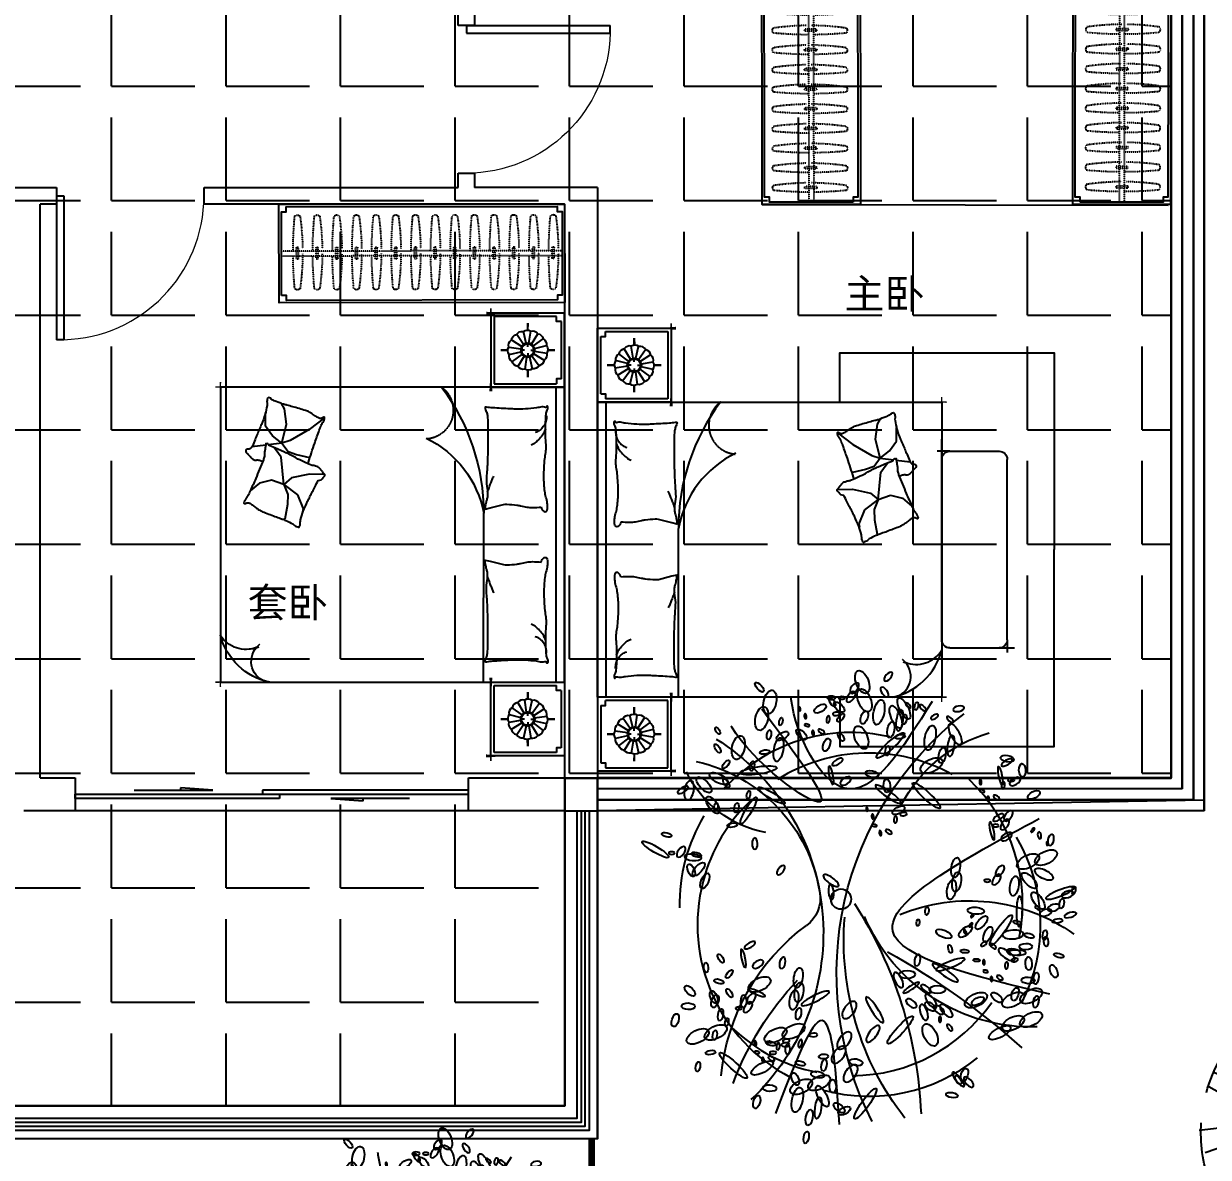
# Model space of a CAD drawing. Extents: x -284868 to 304789, y -137694 to 137894.
# Drawn here: x -67657 to -60430, y -31861 to -24947 of the extents above; entities that cross this region are included whole.
import ezdxf

# ---------------------------------------------------------------- set-up
doc = ezdxf.new("R2010")
doc.units = 0
for name, pattern in [('AX-COMP140B-Fur$0$AX-COMP140B-Fur$0$CONTINOUS', [0]), ('AX-COMP140B-Fur$0$AX-COMP140B-Fur$0$XU-140-SF-N1$0$DASH', [0.35, 0.25, -0.1]), ('DASH', [0.35, 0.25, -0.1])]:
    doc.linetypes.add(name, pattern=pattern)
doc.layers.get('0').update_dxf_attribs({"linetype": 'CONTINUOUS'})
for name, color, linetype in [('0-墙', 4, 'CONTINUOUS'), ('0-底图', 251, 'CONTINUOUS'), ('0-窗', 11, 'CONTINUOUS'), ('0-非设计区域', 251, 'CONTINUOUS'), ('E-FIRE-CIRC', 120, 'CONTINUOUS'), ('EM-强电', 220, 'CONTINUOUS'), ('P-平面栏杆', 3, 'CONTINUOUS'), ('P-平面植物', 251, 'CONTINUOUS'), ('WIRE-照明', 130, 'CONTINUOUS')]:
    doc.layers.add(name, color=color, linetype=linetype)
doc.styles.add('_TCH_DYN', font='')
doc.styles.get('_TCH_DYN').set_extended_font_data('SimSun')

# ---------------------------------------------------------------- blocks, each defined once
blk = doc.blocks.new('1110000110023AX-COMP140B-Fur$0$AX-COMP140B-Fur$0$111110111022110811071652A$C643C1FD2053066')
for points in [[(28, 342.7, -0.263368), (0.1, 361.5, -0.494818), (9.2, 380.2, -0.049225), (26.9, 382, -0.036831), (50.5, 380.2, -0.031893), (88.5, 372.1, 0.035782), (122.4, 365.1, 0.032941), (212.1, 359.2, 0.026564), (323.3, 365.1, 0.017905), (360.8, 370.4, -0.033397), (381, 372.7, -0.03204), (418.1, 372, 0.018442), (482.4, 368.9, 0.010837), (547.2, 369.7, 0.014624), (595.1, 372.7, 0.111249), (617.7, 380, -0.153708), (634.6, 384, -0.076444), (642, 382.2, -0.215512), (643.9, 380.2, -0.585858), (641.3, 377.2, 0.363489), (636.4, 374.6, 0.191716), (636.4, 363, -0.129675), (638.3, 346.4, -0.01735), (635.3, 329.6, 0.019326), (632.7, 314.5, 0.018818), (626.1, 246.1, 0.021828), (625.2, 186.9, 0.006204), (626.5, 153.1, 0.001963), (632.7, 46.2, 0.028341), (636.9, 10, -0.117014), (636.4, 1.1, -0.36606), (635, 0.2, -0.03973), (621.4, 3, -0.048309), (607.7, 8.5, 0.062981), (597, 12.4, 0.04058), (573.6, 15.8, 0.014345), (506.9, 18, 0.005484), (381.4, 17.3, 0.007153), (285.3, 14.3, 0.008762), (242.7, 11.6, -0.008153), (197, 8.6, -0.06251), (139.9, 13, 0.078669), (94.3, 15.1, 0.047825), (71.9, 10.4, -0.034494), (41.1, 3, -0.023571), (15.8, 0, -0.510228), (14.9, 1.1), (22.4, 31.2), (43, 113.7, 0.073041), (45, 133.3, 0.023305), (39.3, 194.4, 0.018299), (35.2, 217.3, -0.01097), (27.9, 255.3, -0.042281), (24.9, 289.6, -0.027201), (27.9, 343)], [(501.9, 368.9, 0.027842), (478.1, 358.3, 0.048685), (465.5, 350.2, 0.023666), (437.6, 325.8, 0.031223), (418.6, 305.1, 0.046801), (413.5, 297.5, 0.023191), (405.5, 280.7)], [(583.8, 374.6, 0.088153), (549.3, 371, 0.088153), (518.1, 355.8, 0.077547), (496.5, 334.2, 0.077547), (482.4, 307)], [(118.4, 15.8, 0.009729), (145.7, 24.8, 0.009729), (172.6, 34.9, 0.007971), (194.3, 44, 0.007971), (215.8, 53.7)]]:
    blk.add_lwpolyline(points, format="xyb")
blk = doc.blocks.new('1110000110023AX-COMP140B-Fur$0$AX-COMP140B-Fur$0$111110111022110811071652A$C5A527934052065')
for p, q in [((122.8, 492.3), (194, 398.8)), ((469.1, 493.2), (467.3, 399.6)), ((194, 398.8), (261.6, 281.4)), ((347, 320.5), (364.8, 400.5)), ((467.3, 399.6), (490.5, 289.8)), ((329.2, 269), (347, 320.5)), ((490.5, 289.8), (530.8, 243.4)), ((530.8, 243.4), (592.7, 326.9)), ((592.7, 326.9), (677.8, 361)), ((677.8, 361), (699.5, 357.9)), ((69.5, 247.7), (37.1, 229.6)), ((162, 260.1), (69.5, 247.7)), ((277.7, 231.7), (162, 260.1)), ((277.7, 231.7), (233.2, 174.8)), ((261.6, 281.4), (277.7, 231.7)), ((277.7, 231.7), (329.2, 269)), ((277.7, 231.7), (288.3, 147)), ((363.6, 226.4), (318.7, 193.9)), ((530.8, 243.4), (363.6, 226.4)), ((530.8, 243.4), (502.9, 169.1)), ((530.8, 243.4), (591.1, 268.1)), ((591.1, 268.1), (653.1, 265)), ((653.1, 265), (741.3, 249.6)), ((741.3, 249.6), (744.3, 243.8)), ((233.2, 174.8), (174.5, 132.1)), ((318.7, 193.9), (307.8, 186.1)), ((502.9, 169.1), (521.5, 94.8)), ((174.5, 132.1), (90.9, 132.1)), ((289.9, 133.7), (300.6, 48.6)), ((521.5, 94.8), (569.7, 38.5))]:
    blk.add_line(p, q)
blk.add_lwpolyline([(405, 391.5, -0.025626), (394.6, 394, -0.0108), (278.2, 431.5, -0.00456), (199.4, 459.6, -0.01125), (167.9, 471.9, -0.069394), (150.9, 482, 0.079756), (136, 490.4, 0.106399), (122.8, 492.3, 0.328642), (119.2, 489.3, 0.299547), (121.3, 483.4, -0.189917), (126.3, 475.5, -0.033518), (127.3, 466.2, -0.075627), (126.9, 462.1, -0.053489), (124.2, 455.1, -0.017838), (113.3, 435.3, -0.038394), (97.8, 413.4, 0.059529), (88.5, 398.9, 0.035943), (79, 375.3, 0.011245), (55.9, 297.6, 0.006203), (46.6, 262, -0.010783), (41.1, 241.6, -0.019485), (37.1, 229.6, -0.005062), (19.4, 184.4, -0.101392), (4.4, 161.7, 0.223768), (0, 149.6, 0.25558), (2.8, 145.5, 0.081563), (16.9, 140.9, 0.071805), (32.3, 140.8, -0.069985), (48.1, 140.7, -0.03546), (101.7, 129, -0.029432), (163.8, 106.8, -0.001554), (193.8, 93.8, 0.00152), (224.5, 80.6, 0.004735), (256.2, 67.5, -0.00382), (295.6, 51.2, -0.296001), (315.3, 22.1, 0.649774), (334.6, 14, 0.02319), (338.7, 18.2, -0.0288), (342, 21.5, -0.005727), (347.9, 26.7, 0.004358), (355.7, 33.5, 0.027528), (371, 48.7, 0.046214), (378.7, 59, 0.194121), (381.2, 74, -0.133719), (382.3, 95.6, -0.005779), (389, 115.4, -0.008882)], format="xyb")
blk.add_lwpolyline([(770.3, 299.1, 0.101392), (787, 320.6, -0.223768), (792.3, 332.3, -0.25558), (789.8, 336.7, -0.081563), (776.1, 342.3, -0.071805), (760.8, 343.6, 0.069985), (745, 344.9, 0.03546), (692.5, 360.6, 0.029432), (632.3, 387.6, 0.001554), (603.3, 402.8, -0.00152), (573.8, 418.3, -0.004735), (543.1, 433.8, 0.00382), (505.1, 453.1, 0.296001), (487.7, 483.6, 0.265444), (469.1, 493.2, -0.02319), (464.7, 489.3, 0.0288), (461.2, 486.3, 0.005727), (454.9, 481.5, -0.004358), (446.6, 475.3, -0.027528), (430.1, 461.4, -0.046214), (421.7, 451.7, -0.194121), (418, 436.9, 0.133719), (415.3, 415.4, 0.011505), (398.6, 377.3, 0.008882), (374.9, 328.9, 0.012426), (341.4, 267.4, -0.033612), (330, 244.1), (309.3, 193.4), (293.3, 154.3, 0.224341), (280.3, 142.3, -0.722772), (280.1, 134.4, -0.103513), (283.5, 133.9, 0.053465), (290, 133.7, 0.030109), (310.7, 129.5, -0.031436), (330.6, 125.5, -0.05324), (344.2, 125.2, 0.05518), (357.4, 124.8, 0.056271), (380.1, 118.8, 0.0108), (493.3, 72.6, 0.00456), (569.7, 38.5, 0.01125), (600.2, 23.8, 0.069394), (616.3, 12.5, -0.079756), (630.6, 2.9, -0.106399), (643.6, 0, -0.328642), (647.5, 2.8, -0.299547), (645.8, 8.8, 0.189917), (641.5, 17.1, 0.033518), (641.1, 26.4, 0.075627), (641.8, 30.4, 0.053489), (645, 37.3, 0.017838), (657.4, 56.2, 0.038394), (674.5, 76.8, -0.059529), (685, 90.5, -0.035943), (696.3, 113.3, -0.011245), (725.3, 189, -0.006203), (737.2, 223.8, 0.010783), (744.3, 243.8, 0.019485), (749.2, 255.4, 0.005062)], format="xyb", close=True)
blk = doc.blocks.new('1110000110023AX-COMP140B-Fur$0$AX-COMP140B-Fur$0$111110111022110811071652cdx床头灯2.0055068')
for p, q in [((0, 122), (0, 164.8)), ((-22.4, 36.6), (-61.2, 100)), ((-6.7, 42.3), (-18.3, 115.8)), ((10, 41.7), (27.5, 114)), ((25.2, 34.7), (69, 94.8)), ((-122, 0), (-164.8, 0)), ((-41.7, 10), (-114, 27.5)), ((-34.7, 25.2), (-94.8, 69)), ((-19.5, 0), (-38.2, 0)), ((0, 19.5), (0, 38.2)), ((19.5, 0), (38.2, 0)), ((36.6, 22.4), (100, 61.2)), ((42.3, 6.7), (115.8, 18.3)), ((122, 0), (164.8, 0)), ((-42.3, -6.7), (-115.8, -18.3)), ((-36.6, -22.4), (-100, -61.2)), ((-25.2, -34.7), (-69, -94.8)), ((-27.3, -114.1), (-10, -41.7)), ((0, -19.5), (0, -38.2)), ((18.7, -113.9), (7, -42.3)), ((62.6, -99.2), (22.9, -36.2)), ((34.7, -25.2), (96, -67.3)), ((41.7, -10), (114.4, -25.8)), ((0, -122), (0, -164.8))]:
    blk.add_line(p, q)
for points in [[(0, 164.8), (0, 122)], [(-164.8, 0), (-122, 0)], [(164.8, 0), (122.1, -1.7)], [(0, -164.8), (0, -122)]]:
    blk.add_lwpolyline(points)
for radius in [42.9, 38.2]:
    blk.add_circle((0, 0), radius)
for centre, start, end in [((-55.7, 60.3), 97.98094, 167.5445), ((-28.3, 77.1), 75.48094, 145.0445), ((3.3, 82), 52.98094, 122.5445), ((34.5, 74.5), 30.48094, 100.0445), ((60.3, 55.7), 7.98094, 77.5445), ((-82, 3.3), 142.98094, 212.5445), ((-74.5, 34.5), 120.48094, 190.0445), ((77.1, 28.3), 345.48094, 55.0445), ((82, -3.3), 322.98094, 32.5445), ((-77.1, -28.3), 165.48094, 235.0445), ((-60.3, -55.7), 187.98094, 257.5445), ((55.7, -60.3), 277.98094, 347.5445), ((74.5, -34.5), 300.48094, 10.0445), ((-34.5, -74.5), 210.48094, 280.0445), ((-3.3, -82), 232.98094, 302.5445), ((28.3, -77.1), 255.48094, 325.0445)]:
    blk.add_arc(centre, 40.1, start, end)
blk = doc.blocks.new('*U156')
for p, q in [((-900, 0), (-1350, 0)), ((-1350, 0), (-1350, -450)), ((1350, 0), (-1350, 0)), ((-900, 0), (900, 0)), ((-900, -2100), (-900, 0)), ((-900, -450), (-900, 0)), ((-1330, -50), (-1330, -430)), ((-920, -430), (-920, -50)), ((-900, -52.4), (900, -52.4)), ((900, 0), (900, -2100)), ((900, -450), (900, 0)), ((900, 0), (1350, 0)), ((920, -430), (920, -50)), ((1330, -50), (1330, -430)), ((1350, 0), (1350, -450)), ((-1330, -430), (-920, -430)), ((1330, -430), (920, -430)), ((-1350, -450), (-900, -450)), ((1350, -450), (900, -450)), ((900, -2100), (-900, -2100))]:
    blk.add_line(p, q)
at = {"linetype": 'AX-COMP140B-Fur$0$AX-COMP140B-Fur$0$CONTINOUS', "ltscale": 2.5}
blk.add_line((-900, -494.1), (129.6, -493.7), dxfattribs=at)
for points in [[(-1300, -20), (-1300, -50), (-1330, -50)], [(-950, -20), (-1300, -20)], [(-950, -20), (-950, -50), (-920, -50)], [(950, -20), (950, -50), (920, -50)], [(950, -20), (1300, -20)], [(1300, -20), (1300, -50), (1330, -50)]]:
    blk.add_lwpolyline(points)
for points in [[(-1350, -332.6, 0, 18, 0), (-1350, -478.5, 10, 10, 0)], [(-900, -349.7, 0, 10, 0), (-900, -477.7, 10, 10, 0)], [(900, -349.7, 0, 10, 0), (900, -477.7, 10, 10, 0)], [(1350, -332.6, 0, 18, 0), (1350, -478.5, 10, 10, 0)], [(-1380.6, -450, 10, 0, 0), (-1202.9, -450, 10, 10, 0)], [(-873.3, -450, 18, 0, 0), (-1032.5, -450, 10, 10, 0)], [(873.3, -450, 18, 0, 0), (1032.5, -450, 10, 10, 0)], [(1380.6, -450, 10, 0, 0), (1202.9, -450, 10, 10, 0)], [(-668.5, -1859, 10, 0, -0.374242), (-834.4, -1895.4, 10, 10, 2.21586)], [(-686.1, -1863.7, 10, 0, 0.177019), (-693.3, -1995.7, 10, 10, -2.21586)], [(-900, -1958.5, 0, 10, 0), (-900, -2130, 10, 10, 0)], [(900, -2005.4, 0, 10, 0), (900, -2130, 10, 10, 0)], [(-775.4, -2100, 0, 10, 0), (-930, -2100, 10, 10, 0)], [(658.3, -2100, 0, 10, 0), (930, -2100, 10, 10, 0)]]:
    blk.add_lwpolyline(points, format="xyseb")
for centre, radius, start, end in [((128.9, -1775.7), 1282, 53.02297, 89.96514), ((10.6, -1124.5), 642, 25.92108, 79.31539), ((-515.9, -1720.7), 391.6, 191.30173, 255.64344), ((-773.9, -1781.8), 129.7, 193.56133, 311.45499), ((-519.2, -1944.9), 181.3, 157.79381, 238.81667)]:
    blk.add_arc(centre, radius, start, end, dxfattribs=at)
at = {"linetype": 'AX-COMP140B-Fur$0$AX-COMP140B-Fur$0$XU-140-SF-N1$0$DASH', "ltscale": 2.5}
blk.add_arc((757.9, -855.2), 175.9, 36.12132, 174.81159, dxfattribs=at)
at = {"xscale": -1}
for name, p in [('1110000110023AX-COMP140B-Fur$0$AX-COMP140B-Fur$0$111110111022110811071652cdx床头灯2.0055068', (-1125, -225)), ('1110000110023AX-COMP140B-Fur$0$AX-COMP140B-Fur$0$111110111022110811071652A$C643C1FD2053066', (-140.3, -485.7)), ('1110000110023AX-COMP140B-Fur$0$AX-COMP140B-Fur$0$111110111022110811071652A$C5A527934052065', (835.6, -1956.2))]:
    blk.add_blockref(name, p, dxfattribs=at)
for name, p in [('1110000110023AX-COMP140B-Fur$0$AX-COMP140B-Fur$0$111110111022110811071652cdx床头灯2.0055068', (1125, -225)), ('1110000110023AX-COMP140B-Fur$0$AX-COMP140B-Fur$0$111110111022110811071652A$C643C1FD2053066', (140.3, -485.7))]:
    blk.add_blockref(name, p)
blk = doc.blocks.new('1110000110023AX-COMP140B-Fur$0$AX-COMP140B-Fur$0$111110111022110811071652cdx床尾凳056069')
for p, q in [((-550, 0), (-672.6, 0)), ((-600, -50), (-600, 28.3)), ((550, 0), (-550, 0)), ((-600, -50), (-600, -350)), ((600, -50), (600, -350)), ((600, -350), (600, -443.4)), ((550, -400), (-550, -400)), ((550, -400), (627.9, -400))]:
    blk.add_line(p, q)
for centre, start, end in [((-550, -50), 90, 180), ((550, -50), 0, 90), ((-550, -350), 180, 270), ((550, -350), 270, 0)]:
    blk.add_arc(centre, 50, start, end)
blk = doc.blocks.new('*U155')
for p, q in [((-900, 0), (-1350, 0)), ((-1350, 0), (-1350, -450)), ((1350, 0), (-1350, 0)), ((-900, 0), (900, 0)), ((-900, -2100), (-900, 0)), ((-900, -450), (-900, 0)), ((-1330, -50), (-1330, -430)), ((-920, -430), (-920, -50)), ((-900, -52.4), (900, -52.4)), ((900, 0), (900, -2100)), ((900, -450), (900, 0)), ((900, 0), (1350, 0)), ((920, -430), (920, -50)), ((1330, -50), (1330, -430)), ((1350, 0), (1350, -450)), ((-1330, -430), (-920, -430)), ((1330, -430), (920, -430)), ((-1350, -450), (-900, -450)), ((1350, -450), (900, -450)), ((900, -2100), (-900, -2100))]:
    blk.add_line(p, q)
at = {"linetype": 'AX-COMP140B-Fur$0$AX-COMP140B-Fur$0$CONTINOUS', "ltscale": 2.5}
blk.add_line((-900, -494.1), (129.6, -493.7), dxfattribs=at)
for points in [[(-1300, -20), (-1300, -50), (-1330, -50)], [(-950, -20), (-1300, -20)], [(-950, -20), (-950, -50), (-920, -50)], [(950, -20), (950, -50), (920, -50)], [(950, -20), (1300, -20)], [(1300, -20), (1300, -50), (1330, -50)], [(-900, -1479.6), (-1200, -1479.6), (-1200, -2785.4), (-1200, -2785.4), (0, -2785.4)], [(900, -1479.6), (1200, -1479.6), (1200, -2785.4), (1200, -2785.4), (0, -2785.4)]]:
    blk.add_lwpolyline(points)
for points in [[(-1350, -332.6, 0, 18, 0), (-1350, -478.5, 10, 10, 0)], [(-900, -349.7, 0, 10, 0), (-900, -477.7, 10, 10, 0)], [(900, -349.7, 0, 10, 0), (900, -477.7, 10, 10, 0)], [(1350, -332.6, 0, 18, 0), (1350, -478.5, 10, 10, 0)], [(-1380.6, -450, 10, 0, 0), (-1202.9, -450, 10, 10, 0)], [(-873.3, -450, 18, 0, 0), (-1032.5, -450, 10, 10, 0)], [(873.3, -450, 18, 0, 0), (1032.5, -450, 10, 10, 0)], [(1380.6, -450, 10, 0, 0), (1202.9, -450, 10, 10, 0)], [(-668.5, -1859, 10, 0, -0.374242), (-834.4, -1895.4, 10, 10, 2.21586)], [(-686.1, -1863.7, 10, 0, 0.177019), (-693.3, -1995.7, 10, 10, -2.21586)], [(-900, -1958.5, 0, 10, 0), (-900, -2130, 10, 10, 0)], [(900, -2005.4, 0, 10, 0), (900, -2130, 10, 10, 0)], [(-775.4, -2100, 0, 10, 0), (-930, -2100, 10, 10, 0)], [(658.3, -2100, 0, 10, 0), (930, -2100, 10, 10, 0)]]:
    blk.add_lwpolyline(points, format="xyseb")
for centre, radius, start, end in [((128.9, -1775.7), 1282, 53.02297, 89.96514), ((10.6, -1124.5), 642, 25.92108, 79.31539), ((-515.9, -1720.7), 391.6, 191.30173, 255.64344), ((-773.9, -1781.8), 129.7, 193.56133, 311.45499), ((-519.2, -1944.9), 181.3, 157.79381, 238.81667)]:
    blk.add_arc(centre, radius, start, end, dxfattribs=at)
at = {"linetype": 'AX-COMP140B-Fur$0$AX-COMP140B-Fur$0$XU-140-SF-N1$0$DASH', "ltscale": 2.5}
blk.add_arc((757.9, -855.2), 175.9, 36.12132, 174.81159, dxfattribs=at)
at = {"xscale": -1}
for name, p in [('1110000110023AX-COMP140B-Fur$0$AX-COMP140B-Fur$0$111110111022110811071652cdx床头灯2.0055068', (-1125, -225)), ('1110000110023AX-COMP140B-Fur$0$AX-COMP140B-Fur$0$111110111022110811071652A$C643C1FD2053066', (-140.3, -485.7)), ('1110000110023AX-COMP140B-Fur$0$AX-COMP140B-Fur$0$111110111022110811071652A$C5A527934052065', (835.6, -1956.2)), ('1110000110023AX-COMP140B-Fur$0$AX-COMP140B-Fur$0$111110111022110811071652cdx床尾凳056069', (0, -2100))]:
    blk.add_blockref(name, p, dxfattribs=at)
for name, p in [('1110000110023AX-COMP140B-Fur$0$AX-COMP140B-Fur$0$111110111022110811071652cdx床头灯2.0055068', (1125, -225)), ('1110000110023AX-COMP140B-Fur$0$AX-COMP140B-Fur$0$111110111022110811071652A$C643C1FD2053066', (140.3, -485.7))]:
    blk.add_blockref(name, p)
blk = doc.blocks.new('200142T2140sdf43dfgergf1217ghh165451564560402NEW2ffdfdfdsfsfe2322fadfadf03093088212A$C35C56D37')
at = {"linetype": 'DASH', "ltscale": 0.2}
for p, q in [((180, 75.9), (243.3, 95.3)), ((183.6, 64.1), (246.9, 83.5))]:
    blk.add_line(p, q, dxfattribs=at)
for centre, radius, start, end in [((664.4, -1374.9), 1553.6, 98.82699, 106.17124), ((415.6, 140.3), 22.5, 331.52968, 62.51042), ((664.4, -1374.9), 1553.6, 107.32665, 115.21311), ((185.8, 71.2), 7.48, 140.99747, 253.04263), ((-460.3, 2299.3), 2347.3, 287.14687, 292.43233), ((243.5, 88.9), 6.43, 302.10709, 91.93302), ((22.4, 19.9), 22.5, 151.52968, 242.51042), ((-460.3, 2299.3), 2347.3, 281.60777, 286.38209)]:
    blk.add_arc(centre, radius, start, end, dxfattribs=at)
blk = doc.blocks.new('*U176')
at = {"color": 8, "linetype": 'DASH', "ltscale": 0.2}
for p, q in [((-15, 1368.7), (-15, -344.4)), ((15, 1368.7), (15, -344.4))]:
    blk.add_line(p, q, dxfattribs=at)
blk.add_lwpolyline([(-300, 1383.7), (-300, -359.4), (300, -359.4), (300, 1383.7), (-300, 1383.7)])
at = {"color": 8}
blk.add_lwpolyline([(-255, -344.4), (255, -344.4), (255, -314.4), (285, -314.4), (285, 1338.7), (255, 1338.7), (255, 1368.7), (-255, 1368.7), (-255, 1338.7), (-285, 1338.7), (-285, -314.4), (-255, -314.4), (-255, -344.4)], dxfattribs=at)
at = {"rotation": 343.0620202558109}
for p in [(-225.4, 1300.3), (-225.4, 1180.3), (-225.4, 1060.3), (-225.4, 940.3), (-225.4, 820.3), (-225.4, 700.3), (-225.4, 580.3), (-225.4, 460.3), (-225.4, 340.3), (-225.4, 220.3), (-225.4, 100.3), (-225.4, -19.7), (-225.4, -139.7), (-225.4, -259.7)]:
    blk.add_blockref('200142T2140sdf43dfgergf1217ghh165451564560402NEW2ffdfdfdsfsfe2322fadfadf03093088212A$C35C56D37', p, dxfattribs=at)
blk = doc.blocks.new('*U177')
at = {"color": 8, "linetype": 'DASH', "ltscale": 0.2}
for p, q in [((-15, 722.9), (-15, -1102.9)), ((15, 722.9), (15, -1102.9))]:
    blk.add_line(p, q, dxfattribs=at)
blk.add_lwpolyline([(-300, 737.9), (-300, -1117.9), (300, -1117.9), (300, 737.9), (-300, 737.9)])
at = {"color": 8}
blk.add_lwpolyline([(-255, -1102.9), (255, -1102.9), (255, -1072.9), (285, -1072.9), (285, 692.9), (255, 692.9), (255, 722.9), (-255, 722.9), (-255, 692.9), (-285, 692.9), (-285, -1072.9), (-255, -1072.9), (-255, -1102.9)], dxfattribs=at)
at = {"rotation": 343.0620202558109}
for p in [(-225.4, 654.5), (-225.4, 534.5), (-225.4, 414.5), (-225.4, 294.5), (-225.4, 174.5), (-225.4, 54.5), (-225.4, -65.5), (-225.4, -185.5), (-225.4, -305.5), (-225.4, -425.5), (-225.4, -545.5), (-225.4, -665.5), (-225.4, -785.5), (-225.4, -905.5), (-225.4, -1025.5)]:
    blk.add_blockref('200142T2140sdf43dfgergf1217ghh165451564560402NEW2ffdfdfdsfsfe2322fadfadf03093088212A$C35C56D37', p, dxfattribs=at)
blk = doc.blocks.new('*U175')
at = {"color": 8, "linetype": 'DASH', "ltscale": 0.2}
for p, q in [((-15, 717.9), (-15, -1104.7)), ((15, 717.9), (15, -1104.7))]:
    blk.add_line(p, q, dxfattribs=at)
blk.add_lwpolyline([(-300, 732.9), (-300, -1119.7), (300, -1119.7), (300, 732.9), (-300, 732.9)])
at = {"color": 8}
blk.add_lwpolyline([(-255, -1104.7), (255, -1104.7), (255, -1074.7), (285, -1074.7), (285, 687.9), (255, 687.9), (255, 717.9), (-255, 717.9), (-255, 687.9), (-285, 687.9), (-285, -1074.7), (-255, -1074.7), (-255, -1104.7)], dxfattribs=at)
at = {"rotation": 343.0620202558109}
for p in [(-225.4, 649.5), (-225.4, 529.5), (-225.4, 409.5), (-225.4, 289.5), (-225.4, 169.5), (-225.4, 49.5), (-225.4, -70.5), (-225.4, -190.5), (-225.4, -310.5), (-225.4, -430.5), (-225.4, -550.5), (-225.4, -670.5), (-225.4, -790.5), (-225.4, -910.5), (-225.4, -1030.5)]:
    blk.add_blockref('200142T2140sdf43dfgergf1217ghh165451564560402NEW2ffdfdfdsfsfe2322fadfadf03093088212A$C35C56D37', p, dxfattribs=at)
blk = doc.blocks.new('$DorLib2D$00000001')
for p, q in [((0.45, 0.975), (0.5, 0.975)), ((0.45, 0), (0.45, 0.975)), ((0.5, 0), (0.5, 0.975)), ((0.5, 0), (0.45, 0))]:
    blk.add_line(p, q)
at = {"lineweight": 13}
blk.add_arc((0.475, 0), 0.975, 91.46928, 180, dxfattribs=at)
blk = doc.blocks.new('$DorLib2D$00000131')
at = {"color": 0, "linetype": 'Continuous'}
for p, q in [((0.15, 0.125), (0.2319, 0.1973)), ((0.2319, 0.1973), (0.2319, 0.125)), ((-0.5, 0.125), (-0.5, 0)), ((0.0192, 0.125), (-0.5, 0.125)), ((0.0192, 0), (0.0192, 0.125)), ((0.35, 0.125), (0.15, 0.125)), ((-0.5, 0), (0.0192, 0)), ((-0.024, 0), (0.5, 0)), ((-0.024, -0.125), (-0.024, 0)), ((0.5, 0), (0.5, -0.125)), ((-0.35, -0.125), (-0.15, -0.125)), ((-0.2319, -0.1973), (-0.2319, -0.125)), ((-0.15, -0.125), (-0.2319, -0.1973)), ((0.5, -0.125), (-0.024, -0.125))]:
    blk.add_line(p, q, dxfattribs=at)
blk = doc.blocks.new('vrthr')
at = {"linetype": 'Continuous'}
for p, q in [((224598.4, 274107.6), (224598.4, 268757.6)), ((224665.1, 274107.6), (224665.1, 268690.9)), ((224731.8, 274107.6), (224731.8, 268624.2)), ((224798.4, 274107.6), (224798.4, 268557.6)), ((220248.4, 273345.8), (220248.4, 273457.6)), ((220348.4, 273457.6), (220348.4, 273345.8)), ((220348.4, 273345.8), (220248.4, 273345.8)), ((220248.4, 272357.6), (220248.4, 272445.8)), ((220248.4, 272445.8), (220348.4, 272445.8)), ((220348.4, 272445.8), (220348.4, 272357.6)), ((217497.5, 272357.6), (217797.5, 272357.6)), ((217797.5, 272357.6), (217797.5, 272257.6)), ((218697.5, 272257.6), (218697.5, 272357.6)), ((218697.5, 272357.6), (220248.4, 272357.6)), ((221097.4, 272357.6), (220348.4, 272357.6)), ((221097.4, 272357.6), (221097.4, 268557.6)), ((217797.5, 272257.6), (217697.5, 272257.6)), ((220247.4, 272257.6), (218697.5, 272257.6)), ((220897.4, 272257.6), (220247.4, 272257.6)), ((220897.4, 272257.6), (220897.4, 268557.6)), ((217697.4, 268757.6), (217911.3, 268757.6)), ((217911.3, 268757.6), (217911.3, 268557.6)), ((220311.3, 268557.6), (220311.3, 268757.6)), ((220311.3, 268757.6), (220897.4, 268757.6)), ((220897.4, 268757.6), (220897.4, 268557.6)), ((224598.4, 268757.6), (221097.4, 268757.6)), ((224665.1, 268690.9), (221097.4, 268690.9)), ((224731.8, 268624.2), (221097.4, 268624.2)), ((217911.3, 268557.6), (217597.4, 268557.6)), ((220311.3, 268557.6, 0), (217911.3, 268557.6, 0)), ((220897.4, 268557.6), (220311.3, 268557.6)), ((220897.4, 268557.6), (221097.4, 268557.6)), ((224798.4, 268557.6), (221097.4, 268557.6))]:
    blk.add_line(p, q, dxfattribs=at)
blk.add_line((217697.4, 268757.6), (217697.5, 272257.6))
at = {"elevation": 0}
blk.add_lwpolyline([(222101.9, 272254.2), (224580, 272250.8)], dxfattribs=at)
at = {"linetype": 'Continuous', "elevation": -0.1}
for points in [[(212197.3, 268457.6), (212197.3, 266557.6), (221098.4, 266557.6), (221098.4, 268557.6)], [(212272.3, 268457.6), (212272.3, 266632.6), (221023.4, 266632.6), (221023.4, 268557.6)], [(212322.3, 268457.6), (212322.3, 266682.6), (220973.4, 266682.6), (220973.4, 268557.6)], [(212397.3, 268457.6), (212397.3, 266757.6), (220898.4, 266757.6), (220898.4, 268557.6)]]:
    blk.add_lwpolyline(points, dxfattribs=at)
at = {"extrusion": (0, 0, -1), "zscale": -1}
for name, p, rotation in [('*U175', (-222400.4, 273374.3, 0), 359.9210611518894), ('*U176', (-219513.9, 271955.7, 0), 89.92106115188949)]:
    blk.add_blockref(name, p, dxfattribs=dict(at, rotation=rotation))
at = {"extrusion": (0, 0, -1), "xscale": -0.9999999999999971, "zscale": -0.9999999999999971, "rotation": 0.0789388481105659}
blk.add_blockref('*U177', (-224296.6, 273374.3, 0), dxfattribs=at)
at = {"linetype": 'Continuous'}
for name, p, xscale, yscale, zscale, rotation in [('$DorLib2D$00000001', (220298.4, 272895.8), -900, 900, -900, 270), ('$DorLib2D$00000001', (218247.5, 272307.6), 900, 900, 900, 180), ('$DorLib2D$00000131', (219111.3, 268657.6), -2400, 200, -2400, 180)]:
    blk.add_blockref(name, p, dxfattribs=dict(at, xscale=xscale, yscale=yscale, zscale=zscale, rotation=rotation))
at = {"xscale": -1, "rotation": 269.9983022961913}
blk.add_blockref('*U156', (220897.2, 270241.7, -0.1), dxfattribs=at)
at = {"extrusion": (-3.38811e-21, 3.38815e-21, -1), "xscale": -1, "zscale": -1, "rotation": 269.9989392468306}
blk.add_blockref('*U155', (-221097.4, 270150, 0.1), dxfattribs=at)
at = {"style": '_TCH_DYN'}
for s, p in [('主卧', (222603.1, 271620, -0.1)), ('套卧', (218962.7, 269737.5, -0.1))]:
    blk.add_text(s, height=180, dxfattribs=at).set_placement(p)
blk = doc.blocks.new('yld.studio@foxmail.com-15')
at = {"color": 251}
blk.add_circle((67569.1, -97904.1), 44.8, dxfattribs=at)
for centre, start, end in [((67613.8, -97926.4), 76.8896, 138.1177), ((67693.5, -98017.5), 61.0105, 122.2385), ((67613.8, -97926.4), 348.5882, 46.5714), ((67693.5, -98017.5), 133.1644, 165.3241), ((67613.8, -97926.4), 149.0435, 181.2033), ((67693.5, -98017.5), 332.7091, 30.6923), ((67693.5, -98017.5), 165.3241, 242.6562), ((67613.8, -97926.4), 270.5201, 325.0744), ((67613.8, -97926.4), 226.0477, 258.5353), ((67693.5, -98017.5), 254.641, 309.1952)]:
    blk.add_arc(centre, 760, start, end, dxfattribs=at)
for centre, major_axis, ratio in [((67663.4, -96943), (19.4, -49.7), 0.514982), ((67254.3, -97031.6), (-11.3, -52.2), 0.514982), ((67673.2, -97023.9), (19.4, -49.7), 0.514982), ((67736.9, -97076.8), (-11.9, -54.9), 0.414379), ((67217.7, -97104.4), (-11.3, -52.2), 0.514982), ((67477, -97060.3), (25.5, 15.6), 0.489709), ((67672.1, -97099.4), (-10.1, -28.2), 0.489709), ((67811.8, -97097.3), (20.7, -49.3), 0.38159), ((67829.2, -97112.1), (-6.6, -47.9), 0.283409), ((67114.4, -97233.1), (-11.3, -52.2), 0.514982), ((67309.9, -97181.8), (25.5, 15.6), 0.489709), ((67658.2, -97188.3), (19.4, -49.7), 0.514982), ((67788.2, -97223.4), (61.1, 54.6), 0.200035), ((67964, -97190.2), (-11.9, -54.9), 0.414379), ((68056.3, -97225.4), (-6.6, -47.9), 0.283409), ((67292.6, -97242.3), (-10.1, -52.5), 0.38159), ((67505.1, -97221), (-10.1, -28.2), 0.489709), ((68305.4, -97282.5), (29.4, -5.6), 0.489709), ((67203.3, -97334.2), (81.1, 11.7), 0.200035), ((67705.7, -97350.7), (29.4, -5.6), 0.489709), ((67947.6, -97445.4), (60.3, -55.5), 0.200035), ((67261.4, -97445.4), (58.6, -34.7), 0.200035), ((67015.8, -97495.7), (-1.6, -18.4), 0.42873), ((67159.8, -97512.1), (-34.6, -58.6), 0.200035), ((66747.1, -97684.1), (58.6, -34.7), 0.200035), ((66913.5, -97719.2), (36.8, -3.3), 0.42873), ((66905.5, -97776.9), (11.5, -27.6), 0.489709), ((66938.4, -97771.9), (24.3, 27.9), 0.42873), ((67949.6, -97956.2), (-1.6, -18.4), 0.42873), ((68166.5, -97955.7), (36.8, -3.3), 0.42873), ((67910, -98008.5), (-1.3, -14.7), 0.42873), ((68191.5, -98008.5), (24.3, 27.9), 0.42873), ((68024.2, -98058.1), (34.2, -14.2), 0.42873), ((68120.5, -98047.2), (28.4, 23.7), 0.42873), ((68477, -98092.3), (1.2, -22.2), 0.42873), ((68333.6, -98138.1), (29.4, -5.6), 0.489709), ((68117.3, -98134.9), (18.4, -1.6), 0.42873), ((68169.5, -98174.6), (14.7, -1.3), 0.42873), ((66971.4, -98207), (1.2, -22.2), 0.42873), ((68511.2, -98223.3), (11.5, -27.6), 0.489709), ((67005.6, -98338), (11.5, -27.6), 0.489709), ((67011.1, -98356.1), (-10.1, -28.2), 0.489709), ((68259, -98339.9), (22.6, -19.6), 0.489709), ((67092.3, -98640.9), (60.3, -55.5), 0.200035), ((67332.3, -98569.6), (1.2, -22.2), 0.42873), ((67635.7, -98626.5), (29.4, -5.6), 0.489709), ((67366.5, -98700.6), (11.5, -27.6), 0.489709), ((67465.8, -98681.4), (29.4, -5.6), 0.489709), ((67375.5, -98793.4), (-11.9, -54.9), 0.414379), ((67467.8, -98828.7), (-6.6, -47.9), 0.283409), ((67561.1, -98828.3), (22.6, -19.6), 0.489709), ((68060.6, -98772.1), (26.3, -4.6), 0.42873)]:
    blk.add_ellipse(centre, major_axis=major_axis, ratio=ratio, start_param=3.141593, end_param=9.424778, dxfattribs=at)
at = {"color": 251, "extrusion": (0, 0, -1)}
for centre, major_axis, ratio in [((67778.4, -96919), (16.2, 18.9), 0.489709), ((67628.5, -96969.7), (-16.1, -22.2), 0.514982), ((67761.8, -96987), (14.5, -20.2), 0.489709), ((67525.9, -97012.8), (18.3, 0.3), 0.42873), ((67571.9, -97013.2), (13.7, 0.2), 0.42873), ((67613.2, -97008.6), (-16.1, -22.2), 0.514982), ((67386.2, -97062.4), (1.02, -9.08), 0.42873), ((67866.7, -97046.5), (11.1, -9.8), 0.42873), ((67931.5, -97057), (13.9, -12.2), 0.42873), ((67411.5, -97094.1), (1.3, -11.3), 0.42873), ((67512.1, -97107.8), (-1.7, -15.2), 0.489709), ((67547.9, -97083.7), (15.2, 1.9), 0.489709), ((68052.3, -97108.4), (13.9, -12.2), 0.42873), ((67445.3, -97167.8), (1.3, -11.3), 0.42873), ((67553.9, -97296.7), (23.5, 14.1), 0.38159), ((68303.9, -97299.1), (23.5, 14.1), 0.38159), ((67525.2, -97355.9), (8.6, -41.1), 0.200035), ((68275.2, -97358.3), (8.6, -41.1), 0.200035), ((67589.5, -97381), (23.2, 14.6), 0.514982), ((68187.1, -97386.2), (1.3, -11.3), 0.42873), ((68287.7, -97400), (-1.7, -15.2), 0.489709), ((68323.5, -97375.8), (15.2, 1.9), 0.489709), ((68339.5, -97383.4), (23.2, 14.6), 0.514982), ((66869.4, -97420.7), (23.5, 14.1), 0.38159), ((67778, -97438.9), (56, -38.7), 0.200035), ((68220.9, -97459.9), (1.3, -11.3), 0.42873), ((67684.4, -97506.4), (1.02, -9.08), 0.42873), ((67709.7, -97538.1), (1.3, -11.3), 0.42873), ((67810.3, -97551.8), (-1.7, -15.2), 0.489709), ((67846.1, -97527.6), (15.2, 1.9), 0.489709), ((68266.5, -97543.2), (23.5, 14.1), 0.38159), ((68310.6, -97535.1), (-16.1, -22.2), 0.514982), ((68237.9, -97602.3), (8.6, -41.1), 0.200035), ((68254, -97578.6), (13.7, 0.2), 0.42873), ((68295.2, -97573.9), (-16.1, -22.2), 0.514982), ((67743.5, -97611.8), (1.3, -11.3), 0.42873), ((68302.2, -97627.4), (23.2, 14.6), 0.514982), ((68483.4, -97658.1), (1.02, -9.08), 0.42873), ((66819.6, -97700.1), (13.7, 0.2), 0.42873), ((66860.8, -97695.4), (-16.1, -22.2), 0.514982), ((67303.1, -97776.1), (-15, -19.8), 0.489709), ((68273.2, -97779.1), (-16.1, -22.2), 0.514982), ((67524.9, -97821.9), (33.3, -24.2), 0.336016), ((68257.9, -97817.9), (-16.1, -22.2), 0.514982), ((67525.5, -97872.5), (2.8, -34.2), 0.336016), ((68216.7, -97822.6), (13.7, 0.2), 0.42873), ((68539.8, -97877), (63.3, 25.1), 0.200035), ((68359.6, -97958.9), (-0.6, -68.1), 0.200035), ((68440.1, -97942.8), (11.1, -8), 0.42873), ((67165.7, -98108.1), (23.5, 14.1), 0.38159), ((68243.4, -98112.8), (11.6, -10), 0.489709), ((68302.8, -98149.7), (34.8, -25.2), 0.368424), ((68387.5, -98114.8), (29.6, 0.5), 0.42873), ((67137, -98167.3), (8.6, -41.1), 0.200035), ((67201.3, -98192.4), (23.2, 14.6), 0.514982), ((68054.1, -98193.3), (63.3, 25.1), 0.200035), ((68201.9, -98184.2), (1.3, -11.3), 0.42873), ((68338.4, -98173.8), (15.2, 1.9), 0.489709), ((67823.4, -98262.4), (16.7, -33), 0.42873), ((67862.3, -98238), (37, 0.6), 0.42873), ((68031, -98230.6), (56, -38.7), 0.200035), ((68302.6, -98198), (-1.7, -15.2), 0.489709), ((67945.7, -98301.2), (21.8, -16.6), 0.38159), ((68235.8, -98257.9), (1.3, -11.3), 0.42873), ((67137.4, -98356.7), (-1.1, -27.4), 0.514982), ((67172.4, -98344), (-16.1, -22.2), 0.514982), ((67455.4, -98343.8), (61, 30.3), 0.200035), ((67967.6, -98355.4), (22.2, -29.6), 0.42873), ((67996.3, -98304.6), (37, 0.6), 0.42873), ((67115.8, -98387.5), (13.7, 0.2), 0.42873), ((67157, -98382.9), (-16.1, -22.2), 0.514982), ((67606.4, -98395.3), (-26.1, -35.9), 0.514982), ((67880.7, -98365.6), (22.2, -16.1), 0.514982), ((67936.1, -98405.3), (11.7, -35.1), 0.42873), ((67964.2, -98379.5), (22.2, -16.1), 0.514982), ((68003.1, -98394.8), (22.2, -16.1), 0.514982), ((68035.6, -98399.2), (26.6, -25.7), 0.42873), ((67583.9, -98530.6), (-26.1, -35.9), 0.514982), ((67710.7, -98500.7), (-27, -35.3), 0.38159), ((67189.9, -98542.6), (1.3, -11.3), 0.42873), ((67290.6, -98556.3), (-1.7, -15.2), 0.489709), ((67323, -98549), (18.5, 0.3), 0.42873), ((67326.4, -98532.1), (15.2, 1.9), 0.489709), ((67388.3, -98543.5), (-5.6, -17.6), 0.42873), ((67447.1, -98505.8), (18.5, 0.3), 0.42873), ((67268, -98584.8), (14.8, 0.2), 0.42873), ((67492.3, -98601.1), (22.2, 0.3), 0.42873), ((67559.1, -98593.6), (-26.1, -35.9), 0.514982), ((67223.8, -98616.3), (1.3, -11.3), 0.42873), ((67611.5, -98676.1), (-26.1, -35.9), 0.514982), ((68134.7, -98714.4), (20, -21.8), 0.42873)]:
    blk.add_ellipse(centre, major_axis=major_axis, ratio=ratio, dxfattribs=at)
at = {"color": 251}
for centre, major_axis, ratio in [((67207.5, -96965.7), (17.5, -20.2), 0.42873), ((67530.4, -97031.6), (11.9, -18.8), 0.42873), ((67847.6, -97060.3), (23.4, -46.1), 0.368424), ((67561, -97053.5), (21.2, -21.1), 0.489709), ((67903, -97049.6), (-3.1, -17.5), 0.42873), ((67303.2, -97117.9), (-3.1, -17.5), 0.42873), ((67567.8, -97101), (14.1, 17.2), 0.42873), ((67790, -97154.4), (-6.2, -35.1), 0.42873), ((67850, -97108.1), (-3.9, -21.9), 0.42873), ((68074.8, -97173.7), (23.4, -46.1), 0.368424), ((67022.5, -97158.6), (9.5, -15.1), 0.42873), ((67250.3, -97176.4), (-3.9, -21.9), 0.42873), ((67393.9, -97175), (21.2, -21.1), 0.489709), ((67568.6, -97185), (11.9, -18.8), 0.42873), ((67831, -97184.7), (22, 3.3), 0.42873), ((67022.6, -97237.5), (11.9, -18.8), 0.42873), ((67775.1, -97247.4), (-3.9, -21.9), 0.42873), ((67231.2, -97252.9), (22, 3.3), 0.42873), ((67970, -97312.6), (47.6, 24.1), 0.514982), ((68017.1, -97267.7), (-6.2, -35.1), 0.42873), ((67060, -97306.9), (14.1, 17.2), 0.42873), ((67175.3, -97315.6), (-3.9, -21.9), 0.42873), ((68372.2, -97334), (1.5, -29.9), 0.489709), ((66896.3, -97422.6), (-7.7, -43.9), 0.42873), ((66962.2, -97398.1), (30.9, -32.1), 0.42873), ((67027.5, -97370.2), (39.5, -20.6), 0.42873), ((67060.8, -97390.9), (11.9, -18.8), 0.42873), ((67772.4, -97402.2), (1.5, -29.9), 0.489709), ((67159.2, -97441.7), (-3.1, -17.5), 0.42873), ((68423.5, -97442.7), (26.4, 14.1), 0.489709), ((67001.3, -97487.3), (25.5, -36.5), 0.42873), ((67106.2, -97500.2), (-3.9, -21.9), 0.42873), ((67823.8, -97510.9), (26.4, 14.1), 0.489709), ((67087.2, -97576.8), (22, 3.3), 0.42873), ((66796.9, -97619.6), (21.5, -5.9), 0.42873), ((68498.8, -97642.3), (-4.6, -26.3), 0.42873), ((66928.4, -97707.6), (21.5, -5.9), 0.42873), ((68397.6, -97737.7), (47.6, 24.1), 0.514982), ((68477.2, -97720.2), (47.6, 24.1), 0.514982), ((68077.4, -97764.3), (-7.7, -43.9), 0.42873), ((66966.2, -97824), (-14.2, -34.2), 0.42873), ((68081.2, -97828), (-7.7, -43.9), 0.42873), ((68337, -97846.5), (-7.7, -43.9), 0.42873), ((68402.9, -97822), (30.9, -32.1), 0.42873), ((68468.2, -97794.1), (39.5, -20.6), 0.42873), ((68058.6, -97862.3), (-7.7, -43.9), 0.42873), ((68599.9, -97865.5), (-3.1, -17.5), 0.42873), ((68442, -97911.2), (25.5, -36.5), 0.42873), ((68546.9, -97924), (-3.9, -21.9), 0.42873), ((68277.8, -98042.3), (-47.6, -66.7), 0.200035), ((68349.4, -98007.7), (17.2, -4.8), 0.42873), ((68527.9, -98000.6), (22, 3.3), 0.42873), ((68219.3, -98060.5), (-14.2, -34.2), 0.42873), ((68402.6, -98066), (21.5, -5.9), 0.42873), ((68472, -98063.3), (-3.9, -21.9), 0.42873), ((68052.6, -98124.7), (4.3, -18), 0.42873), ((67036.5, -98166.7), (11.9, -18.8), 0.42873), ((67309.7, -98186.7), (-4.6, -26.3), 0.42873), ((67907.8, -98174.9), (-4.6, -26.3), 0.42873), ((68400.4, -98189.6), (1.5, -29.9), 0.489709), ((68534.1, -98154), (21.5, -5.9), 0.42873), ((67073.9, -98236.2), (14.1, 17.2), 0.42873), ((67379.6, -98252.7), (-7.7, -43.9), 0.42873), ((68433, -98255.1), (-4.6, -26.3), 0.42873), ((67028.5, -98268.7), (21.5, -5.9), 0.42873), ((67208.5, -98282.1), (47.6, 24.1), 0.514982), ((67383.3, -98316.4), (-7.7, -43.9), 0.42873), ((68398, -98264), (29.9, -1.4), 0.489709), ((66900, -98310.1), (21.2, -21.1), 0.489709), ((67074.7, -98320.2), (11.9, -18.8), 0.42873), ((67360.7, -98350.6), (-7.7, -43.9), 0.42873), ((68166.8, -98351.5), (47.6, 24.1), 0.514982), ((68331.8, -98350.6), (47.6, 24.1), 0.514982), ((68340.4, -98325.5), (-8.4, -28.7), 0.489709), ((68411.4, -98333), (47.6, 24.1), 0.514982), ((68432.6, -98359.2), (-4.6, -26.3), 0.42873), ((66892.4, -98378.7), (29.9, -1.4), 0.489709), ((67380.9, -98411.7), (-4.6, -26.3), 0.42873), ((68175.4, -98355.7), (26.4, 14.1), 0.489709), ((66834.9, -98440.3), (-8.4, -28.7), 0.489709), ((67035.7, -98416.7), (-4.6, -26.3), 0.42873), ((67063.3, -98448.5), (-3.1, -17.5), 0.42873), ((67831.4, -98483.5), (55.5, 60.3), 0.200035), ((68331.4, -98454.6), (47.6, 24.1), 0.514982), ((68411, -98437.1), (47.6, 24.1), 0.514982), ((66934.5, -98512.2), (47.6, 24.1), 0.514982), ((67014.1, -98494.7), (47.6, 24.1), 0.514982), ((67010.4, -98507), (-3.9, -21.9), 0.42873), ((67279.7, -98507.1), (47.6, 24.1), 0.514982), ((67359.3, -98489.6), (47.6, 24.1), 0.514982), ((67964.1, -98505.9), (24.1, -47.6), 0.514982), ((68050.4, -98472.9), (9.5, -15.1), 0.42873), ((68272.1, -98495.6), (47.1, 25.3), 0.38159), ((67257.9, -98543.3), (21.5, -5.9), 0.42873), ((66991.3, -98583.6), (22, 3.3), 0.42873), ((66935.4, -98646.3), (-3.9, -21.9), 0.42873), ((67220, -98652.1), (47.1, 25.3), 0.38159), ((67389.3, -98631.2), (21.5, -5.9), 0.42873), ((67494, -98639.9), (-4.6, -26.3), 0.42873), ((67392.8, -98735.4), (47.6, 24.1), 0.514982), ((67472.4, -98717.8), (47.6, 24.1), 0.514982), ((68088.7, -98705.3), (11.9, -18.8), 0.42873), ((68115.9, -98682.7), (-8.4, -28.7), 0.489709), ((67253.3, -98741.3), (29.9, -1.4), 0.489709), ((67486.3, -98777), (23.4, -46.1), 0.368424), ((67532.5, -98732.8), (1.5, -29.9), 0.489709), ((67677.1, -98810.2), (-47.6, -66.7), 0.200035), ((67195.7, -98802.8), (-8.4, -28.7), 0.489709), ((67428.6, -98871), (-6.2, -35.1), 0.42873), ((67583.9, -98841.6), (26.4, 14.1), 0.489709), ((67415.2, -98959.7), (-4.6, -26.3), 0.42873)]:
    blk.add_ellipse(centre, major_axis=major_axis, ratio=ratio, dxfattribs=at)
at = {"color": 251, "extrusion": (0, 0, -1)}
for centre, major_axis, ratio, start_param, end_param in [((68090.2, -97061), (24.4, 4.5), 0.489709, 3.141593, 9.424778), ((69001.1, -98232.5), (-810.2, -1204.4), 1, 0.509025, 1.892273), ((67983.5, -97096.8), (16, 9.3), 0.42873, 3.141593, 9.424778), ((67418.7, -97133.9), (11.2, -2.4), 0.42873, 3.141593, 9.424778), ((67482.3, -97161.8), (13.1, -8.1), 0.489709, 3.141593, 9.424778), ((68406.4, -97786.5), (-392.2, -511.7), 1, 1.400805, 2.202876), ((66478.9, -98053.1), (-567.5, -838), 1, 3.105711, 4.936061), ((66772.4, -97989.1), (-386.4, -598.3), 1, 2.788021, 3.97962), ((67318.1, -97137.7), (-272.6, -392.7), 1, -0.434629, 0.525976), ((68194.3, -97426), (11.2, -2.4), 0.42873, 3.141593, 9.424778), ((68257.9, -97454), (13.1, -8.1), 0.489709, 3.141593, 9.424778), ((67716.9, -97577.9), (11.2, -2.4), 0.42873, 3.141593, 9.424778), ((67780.5, -97605.8), (13.1, -8.1), 0.489709, 3.141593, 9.424778), ((68418.9, -97598.5), (7.58, 8.54), 0.42873, 3.141593, 9.424778), ((67187.2, -97658.2), (0.7, -24.8), 0.489709, 3.141593, 9.424778), ((68448, -97621.9), (2.8, -15.1), 0.489709, 3.141593, 9.424778), ((67328, -97899.9), (15.3, -148.7), 1, 4.655583, 5.753079), ((68136.6, -98718.5), (-417.3, -690.5), 1, 2.207479, 3.211548), ((68572.7, -97883.4), (26.2, 8.1), 0.514982, 3.141593, 9.424778), ((66052.6, -98936), (-1046.4, -1553.2), 1, 3.548561, 4.075938), ((68475.9, -97963.8), (26.2, 8.1), 0.514982, 3.141593, 9.424778), ((68511.5, -97941.9), (26.2, 8.1), 0.514982, 3.141593, 9.424778), ((68585.2, -97974.1), (26.4, 7.5), 0.38159, 3.141593, 9.424778), ((68862.2, -98087.1), (-700.6, -1072), 1, 0.330518, 1.072389), ((68414.2, -97664.8), (-459.3, -662), 1, -0.636767, 0.561589), ((68144.2, -98018.5), (7.58, 8.54), 0.42873, 3.141593, 9.424778), ((68150.9, -97978.5), (6.06, 6.83), 0.42873, 3.141593, 9.424778), ((67968.9, -98774.1), (-537.4, -764.5), 1, 1.051392, 1.896333), ((68119.6, -98050.5), (5.71, -9.89), 0.42873, 3.141593, 9.424778), ((68330.9, -98061), (46.6, 2.5), 0.414379, 3.141593, 9.424778), ((68201.4, -98102.4), (12.5, 8.9), 0.489709, 3.141593, 9.424778), ((66155.5, -101029.5), (-1867.3, -2738.9), 1, 3.053829, 3.274954), ((68347.7, -98141.3), (40.2, -0.9), 0.283409, 3.141593, 9.424778), ((68209.2, -98224), (11.2, -2.4), 0.42873, 3.141593, 9.424778), ((68350.7, -99188.4), (-780.5, -1093.4), 1, 1.306696, 1.710792), ((67880.1, -98296.6), (35, 23.2), 0.200035, 3.141593, 9.424778), ((68272.8, -98252), (13.1, -8.1), 0.489709, 3.141593, 9.424778), ((67194.6, -98317.9), (38.8, -16.3), 0.200035, 3.141593, 9.424778), ((67718.3, -98394.4), (37.6, -56.7), 0.200035, 3.141593, 9.424778), ((68007.7, -98436), (0.2, -13.7), 0.42873, 3.141593, 9.424778), ((67197.2, -98582.4), (11.2, -2.4), 0.42873, 3.141593, 9.424778), ((67260.8, -98610.3), (13.1, -8.1), 0.489709, 3.141593, 9.424778), ((68088.4, -98702.2), (26, -30.7), 0.283409, 3.141593, 9.424778)]:
    blk.add_ellipse(centre, major_axis=major_axis, ratio=ratio, start_param=start_param, end_param=end_param, dxfattribs=at)
at = {"color": 251}
for points, knots in [([(67972.5, -97028.9), (67842.1, -97237.8), (67602.7, -97621.4), (67367.4, -97180.3), (67347.5, -97011.8), (67347, -97007.4)], [0, 0, 0, 0, 251.74209, 462.284988, 467.902625, 467.902625, 467.902625, 467.902625]), ([(67219.2, -97062.1), (67368.1, -97260.6), (67674.4, -97668.7), (67174.1, -97295.7), (67083.8, -97139.5), (67083, -97138.2)], [0, 0, 0, 0, 223.251607, 459.141302, 461.114298, 461.114298, 461.114298, 461.114298]), ([(68493.5, -98324.8), (68159.1, -98245.9), (67459.4, -98081), (68108.2, -97730.2), (68447, -97547)], [0, 0, 0, 0, 150.094152, 314.060203, 314.060203, 314.060203, 314.060203]), ([(67562.7, -98902.2), (67548.2, -98675.3), (67519.3, -98224.5), (67359, -98644.8), (67279.3, -98853.5)], [0, 0, 0, 0, 93.467467, 185.701754, 185.701754, 185.701754, 185.701754])]:
    blk.add_open_spline(points, degree=3, knots=knots, dxfattribs=at)
blk = doc.blocks.new('yld.studio@foxmail.com-2-220')
at = {"color": 251, "ltscale": 100}
for p, q in [((8513.9, -109870.1), (8534.1, -109657.1)), ((8510.1, -109877.5), (8397.2, -109679.9)), ((8501.1, -109873.4), (8409.6, -109669)), ((8511.1, -109879.5), (8664.3, -109664.1)), ((8643.6, -109920.9), (8721.4, -109692)), ((8417.6, -110035.7), (8256.9, -109733.9)), ((8507.4, -109887.1), (8290.8, -109712.8)), ((8589.8, -109981.6), (8812.1, -109731.5)), ((8397.2, -109980.4), (8208.1, -109785.5)), ((8394.9, -109998.4), (8148.5, -109827.1)), ((8515.1, -109920.7), (8913.5, -109837.6)), ((8535.1, -110130.3), (8503.4, -109895.4)), ((8545.1, -110130), (8511.1, -109879.5)), ((8608.5, -109974.4), (8957.6, -109892.2)), ((8358.7, -110012.5), (8079.5, -109944.3)), ((8687.6, -110105.4), (9004.3, -109954.2)), ((8356.4, -110013.7), (8038, -110093.8)), ((8471.5, -110062), (8356.4, -110013.7)), ((8839.3, -110105.6), (9019, -110003.9)), ((8157, -110123.6), (8048.7, -110023.6)), ((8521.9, -110154.8), (8471.5, -110062)), ((8545.1, -110130), (8474.7, -110063.6)), ((8488.6, -110076.5), (8536.7, -110154.5)), ((8539, -110135.6), (8488.6, -110076.5)), ((8155.7, -110118.3), (8032.3, -110161.7)), ((8472.3, -110172.8), (8155.6, -110112.1)), ((8461.2, -110185.6), (8157, -110123.6)), ((8538, -110151.7), (8489.4, -110108)), ((8707.1, -110117.1), (8538, -110151.7)), ((8669.6, -110104.1), (8539, -110135.6)), ((8545.1, -110130), (8687.6, -110105.4)), ((8682.6, -110125.1), (8557.8, -110163.7)), ((8559.5, -110148.7), (8707.1, -110117.1)), ((8682.6, -110125.1), (8768.3, -110384.4)), ((8692.8, -110112.7), (8836.9, -110114.6)), ((8694.6, -110108.9), (9030.8, -110225)), ((8818.2, -110125.1), (9019, -110313.5)), ((9019, -110313.5), (8836.9, -110114.6)), ((8840.8, -110125.9), (9051.6, -110150.2)), ((8445.9, -110200), (8538.1, -110165.1)), ((8521.9, -110154.8), (8463.3, -110184.6)), ((8532.4, -110173.4), (8470.5, -110194.6)), ((8557.8, -110163.7), (8509.5, -110410)), ((8509.5, -110410), (8532.4, -110173.4)), ((8538.1, -110165.1), (8622.5, -110416.5)), ((8544.7, -110164.9), (8559.5, -110148.7)), ((8622.5, -110416.5), (8544.7, -110164.9)), ((8477.1, -110193.3), (8277.6, -110592.7)), ((8463.3, -110184.6), (8417.7, -110316.4)), ((8470.5, -110194.6), (8417.7, -110316.4)), ((8125, -110277.7), (8052.4, -110289.4)), ((8391, -110315.4), (8125, -110277.7)), ((8574.8, -110289.9), (8890.1, -110505.1)), ((8417.7, -110316.4), (8166.6, -110346.4)), ((8166.6, -110346.4), (8117, -110438.8)), ((8373.7, -110393.6), (8229.8, -110545.8)), ((8511.4, -110403.8), (8679.8, -110638.2)), ((8511.4, -110406.1), (8525.2, -110657)), ((8771.5, -110385.9), (8615.9, -110411.9)), ((8615.9, -110411.9), (8752.8, -110617.3)), ((8622.3, -110415), (8875.2, -110535.6)), ((8768.3, -110384.4), (8830.5, -110442)), ((8500, -110423.7), (8384.7, -110630.9)), ((8507.1, -110429.3), (8471.5, -110654.4)), ((8830.5, -110442), (8919.5, -110477.1))]:
    blk.add_line(p, q, dxfattribs=at)
for start, end in [(88.6766, 109.1318), (56.9006, 79.3688), (117.8667, 180.7636), (15.425, 43.7388), (340.9435, 3.7139), (193.5797, 240.7292), (292.8624, 322.3567), (249.5801, 287.9773)]:
    blk.add_arc((8541.4, -110156.9), 504, start, end, dxfattribs=at)
blk = doc.blocks.new('A$C41675BF7')
at = {"layer": 'EM-强电', "color": 6, "const_width": 40}
blk.add_lwpolyline([(-11735, -20055), (-11735, -22800.5)], dxfattribs=at)

msp = doc.modelspace()

# ---------------------------------------------------------------- hatches: boundary and pattern name
at = {"layer": '0-非设计区域', "ltscale": 3}
h = msp.add_hatch(dxfattribs=at)
h.set_pattern_fill('ANGLE', color=256, scale=100)
h.set_pattern_definition([(0, (-492507.45, 452446.1), (0, 698.5), [508, -190.5]), (90, (-492507.45, 452446.1), (-698.5, 4e-14), [508, -190.5])])
h.paths.add_polyline_path([(-75706.6, -21397.7), (-75706.6, -25047.7), (-77756.6, -25047.7), (-77756.6, -28492.7), (-77256.6, -28492.7), (-77256.6, -29242.7), (-72856.6, -29242.7), (-72856.6, -31547.7), (-64356.6, -31547.7), (-64356.6, -29547.7), (-60656.6, -29547.7), (-60656.6, -21392.7), (-68256.6, -21392.7), (-68256.6, -16942.7), (-70406.6, -16942.7), (-70416.6, -16142.7), (-73006.6, -16142.7), (-73006.6, -21397.7)])

# ---------------------------------------------------------------- linework, layer by layer
at = {"layer": '0-墙', "ltscale": 3}
msp.add_lwpolyline([(-64356.6, -29747.7), (-64156.6, -29747.7), (-64156.6, -29547.7), (-64356.6, -29547.7)], close=True, dxfattribs=at)
at = {"layer": '0-窗'}
for points in [[(-64156.6, -29547.7), (-60656.6, -29547.7), (-60656.6, -24192.7), (-60456.6, -24192.7), (-60456.6, -29747.7), (-64156.6, -29747.7), (-64156.6, -29547.7)], [(-60521.6, -24192.7), (-60521.6, -29682.7), (-64156.6, -29682.7)], [(-60591.6, -24192.7), (-60591.6, -29612.7), (-64156.6, -29612.7)]]:
    msp.add_lwpolyline(points, dxfattribs=at)
at = {"layer": '0-非设计区域', "ltscale": 3}
msp.add_lwpolyline([(-75706.6, -21397.7), (-75706.6, -25047.7), (-77756.6, -25047.7), (-77756.6, -28492.7), (-77256.6, -28492.7), (-77256.6, -29242.7), (-72856.6, -29242.7), (-72856.6, -31547.7), (-64356.6, -31547.7), (-64356.6, -29547.7), (-60656.6, -29547.7), (-60656.6, -21392.7), (-68256.6, -21392.7), (-68256.6, -16942.7), (-70406.6, -16942.7), (-70416.6, -16142.7), (-73006.6, -16142.7), (-73006.6, -21397.7)], close=True, dxfattribs=at)
at = {"layer": 'P-平面栏杆', "ltscale": 3}
for points in [[(-64156.6, -29747.7), (-64156.6, -31747.7), (-73056.6, -31747.7), (-73056.6, -29747.7)], [(-64206.6, -29747.7), (-64206.6, -31697.7), (-73006.6, -31697.7), (-73006.6, -29747.7)], [(-64256.6, -29747.7), (-64256.6, -31647.7), (-72956.6, -31647.7), (-72956.6, -29747.7)], [(-64356.6, -29747.7), (-64356.6, -31547.7), (-72856.6, -31547.7), (-72856.6, -29747.7)]]:
    msp.add_lwpolyline(points, dxfattribs=at)
at = {"layer": 'WIRE-照明'}
msp.add_lwpolyline([(-73206.6, -15946.5), (-70206.6, -15946.5), (-70206.6, -16742.7), (-68056.6, -16742.7), (-68031, -21196.7), (-60455.9, -21196.7), (-60455.9, -29682.7), (-64155.9, -29747.7), (-64155.9, -31746.7), (-73056.6, -31747.7), (-73056.6, -29447.7), (-77264.7, -29446.7), (-77264.7, -28446.7), (-77956.6, -28492.7), (-77986.6, -24817.7), (-75936.6, -24817.7), (-75936.6, -21167.7), (-75146.6, -21162.7), (-73206.6, -21162.7), (-73215.2, -15946.5)], dxfattribs=at)

# ---------------------------------------------------------------- block references
at = {"layer": '0-底图'}
msp.add_blockref('vrthr', (-285254.3, -298304.3, 0.1), dxfattribs=at)
at = {"layer": 'E-FIRE-CIRC'}
msp.add_blockref('A$C41675BF7', (-52456.6, -11692.7), dxfattribs=at)
at = {"layer": 'P-平面植物'}
for name, p, xscale, yscale, zscale in [('yld.studio@foxmail.com-15', (-155728.6, 104549.6), 1.377219718655453, 1.377219718655453, 1.377219718655453), ('yld.studio@foxmail.com-2-220', (-43999.6, 168935.1), -1.82144713234278, 1.82144713234278, 1.82144713234278), ('yld.studio@foxmail.com-15', (-152886, 94046.6), 1.297612055165839, 1.297612055165839, 1.297612055165839)]:
    msp.add_blockref(name, p, dxfattribs=dict(at, xscale=xscale, yscale=yscale, zscale=zscale))

doc.saveas('drawing.dxf')
